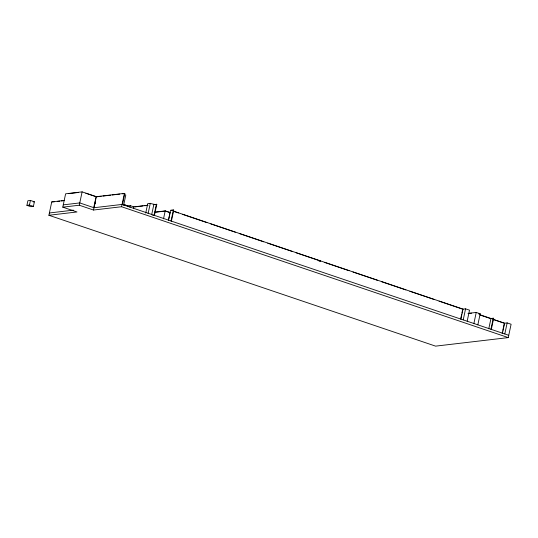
<?xml version="1.0" encoding="UTF-8"?>
<svg xmlns="http://www.w3.org/2000/svg" width="538" height="538" viewBox="0 0 538 538"><rect width="100%" height="100%" fill="white"/><g stroke="black" fill="none" stroke-linecap="round" stroke-linejoin="round"><path stroke-width="0.81" d="M26.9 205.348L27.882 200.748L30.437 200.445L34.385 201.784L33.403 206.384L30.848 206.686L26.9 205.348L29.455 205.052L33.403 206.384M29.455 205.052L30.437 200.445M492.694 319.182L504.597 323.21L507.152 322.908L511.1 324.246L508.262 337.602L435.592 346.136L48.904 215.267L51.742 201.911L64.136 200.452M48.904 215.267L76.995 211.965L62.778 207.157L65.616 193.801L82.112 191.864L96.329 196.673L124.412 193.377L124.809 193.512L122.462 204.561M62.778 207.157L79.274 205.22L82.112 191.864M93.888 206.969L95.233 200.654M95.569 199.073L95.905 197.493M79.274 205.22L93.491 210.028L96.329 196.673M95.213 203.915L95.549 202.335M93.491 210.028L121.575 206.733L124.412 193.377M123.626 205.274L125.805 195.012L124.386 194.527M129.934 207.231L130.27 205.65L133.821 206.854L147.957 205.193M133.485 208.428L133.821 206.854M145.717 213.075L147.735 203.599C150.875 202.651 153.666 205.119 156.793 204.332L154.446 215.388M148.105 213.559L150.29 203.297M151.662 214.763L153.841 204.501M156.397 204.198L154.05 215.254L152.772 215.402M163.518 218.805L165.193 210.909L170.129 212.577L168.455 220.472M168.381 220.54L170.566 210.277L173.377 209.948L173.774 210.082L171.42 221.131M171.03 220.997L173.377 209.948M460.743 318.644L461.584 314.696M461.92 313.116L462.761 309.168L439.069 301.146M460.837 319.404L463.016 309.135L465.572 308.839L469.519 310.17L467.172 321.226M463.225 319.888L465.572 308.839M473.884 323.499L476.231 312.444L480.185 313.782L477.831 324.838M488.786 328.745L490.972 318.483L493.272 318.214L493.669 318.348L491.315 329.397M490.925 329.263L493.272 318.214M502.156 333.506L502.492 331.926M502.828 330.345L504.173 324.031M502.411 333.473L504.597 323.21M504.799 333.964L507.152 322.908M68.568 193.633L78.326 192.49M33.107 201.932L34.385 201.784M54.694 201.743L51.742 201.911M57.257 201.441L59.752 201.151M61.413 200.956L63.908 200.661M96.719 196.807L101.225 196.276M103.061 196.061L110.546 195.186M112.213 194.991L119.698 194.11M122.254 193.808L124.809 193.512M63.269 204.857L79.765 202.92L93.975 207.729L122.065 204.427L508.753 335.302M73.356 210.15L49.395 212.967L49.792 213.095M130.27 205.65L127.963 205.919L123.229 204.312M134.903 206.901L138.145 206.525M139.766 206.33L143.007 205.953M144.635 205.765L147.876 205.381M153.552 204.716L156.793 204.332M154.702 212.14L165.193 210.909M155.469 212.228L165.334 211.071L170.129 212.577M171.219 210.378L172.496 210.23M319.074 261.239L320.614 261.058L308.57 256.982M467.946 313.419L476.231 312.444M469.849 313.372L471.517 313.177M478.645 313.963L480.185 313.782M491.113 318.644L493.669 318.348M479.419 314.575L490.972 318.483M173.599 211.185L463.016 309.135M173.727 211.347L178.461 212.947M182.409 214.285L206.895 222.571M210.842 223.909L235.321 232.194M239.269 233.526L263.755 241.818M267.702 243.149L292.181 251.434M296.129 252.773L308.173 256.848M324.562 262.396L336.606 266.471M336.996 266.606L349.041 270.681M352.989 272.013L377.468 280.305M381.422 281.636L405.901 289.921M409.848 291.26L425.84 296.673M426.237 296.808L434.327 299.545M480.542 315.187L490.851 318.678M493.232 319.478L504.341 323.237M123.202 204.42L128.582 206.242M85.804 193.229L96.073 196.706M121.575 206.733L508.262 337.602"/></g></svg>
